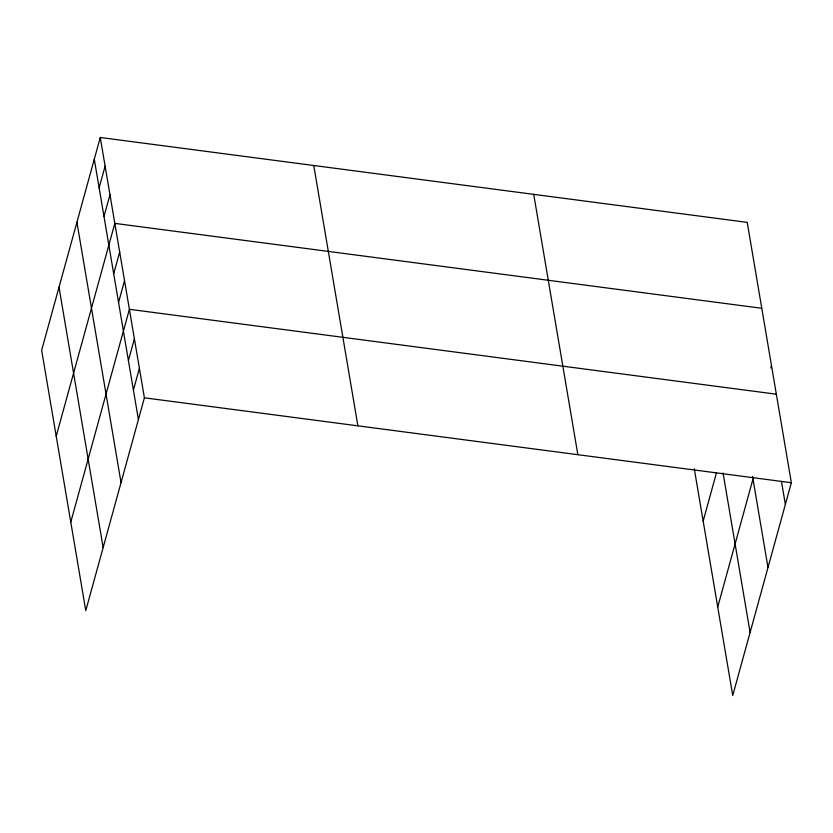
<?xml version="1.0" encoding="UTF-8"?>
<svg xmlns="http://www.w3.org/2000/svg" width="833" height="833" viewBox="0 0 833 833"><rect width="100%" height="100%" fill="white"/><g stroke="black" fill="none" stroke-linecap="round" stroke-linejoin="round"><path stroke-width="1.25" d="M100.262 137.487L41.65 350.287L85.778 610.631L144.401 397.82L100.262 137.487L747.222 222.369L791.35 482.713L732.738 695.513L694.295 468.802M99.137 187.852L105.125 166.121M103.99 216.486L109.977 194.755M56.217 436.2L114.829 223.39L761.779 308.283M113.694 273.765L119.681 252.035M118.557 302.4L124.544 280.669M70.774 522.114L129.396 309.303L776.346 394.196M128.407 360.543L134.394 338.812M133.415 390.052L139.392 368.311M703.167 521.094L716.526 472.592M770.827 367.978L771.493 365.562M717.723 607.007L752.99 478.985M144.401 397.82L791.35 482.713M781.448 481.349L785.363 504.444M752.563 476.497L767.995 567.502M723.065 472.977L750.106 632.466M533.724 194.36L577.852 454.693M313.76 165.496L357.888 425.83M94.285 159.218L138.413 419.551M76.917 222.276L121.045 482.609M59.018 287.239L103.146 547.573"/></g></svg>
